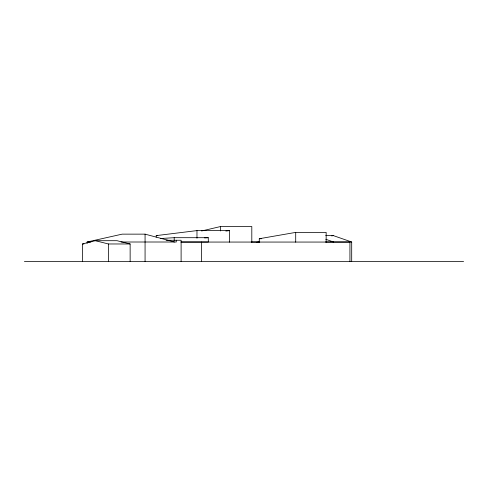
<?xml version="1.0" encoding="UTF-8"?>
<svg xmlns="http://www.w3.org/2000/svg" width="488" height="488" viewBox="0 0 488 488"><rect width="100%" height="100%" fill="white"/><g stroke="black" fill="none" stroke-linecap="round" stroke-linejoin="round"><path stroke-width="0.73" d="M331.748 235.954L333.206 235.564L351.695 242.005L351.695 261.464M82.46 261.464L82.46 243.969L95.337 240.7L117.028 240.7L130.137 243.969L130.137 261.464M201.581 230.989L220.576 226.536L251.808 226.536L251.808 242.188M87.108 243.5L87.108 242.005L122.165 234.142L145.07 234.142L174.515 242.005M259.268 242.06L259.268 238.73L295.704 232.398L326.155 232.398L326.155 242.176M156.209 237.137L156.209 235.619L196.975 230.598L229.628 230.598L229.628 242.207M225.859 231.062L229.628 230.598M256.359 242.329L259.268 242.005M160.515 238.516L174.167 237.693L208.248 237.693L208.346 242.005L181.085 242.005M204.551 237.918L208.248 237.693M325.679 235.564L333.206 235.564M156.209 235.619L157.728 235.619M259.268 238.73L261.55 238.73M166.036 240.255L181.109 240.255L181.109 261.464M87.108 242.005L90.872 242.005M120.981 242.005L176.272 242.005L176.272 240.255M251.247 242.005L259.738 242.005M325.502 242.005L351.695 242.005M181.03 242.06L349.933 242.06L349.933 261.464M82.46 243.969L83.954 243.969M95.337 240.7L108.446 243.969L130.137 243.969M24.4 261.464L463.6 261.464M325.813 239.279L333.639 242.06M174.167 237.693L174.234 240.566M295.704 232.398L295.704 242.176M220.576 226.536L220.576 230.97M201.556 242.06L201.556 261.464M196.975 230.598L196.975 238.229M145.07 234.142L145.07 261.464M108.446 243.969L108.446 261.464"/></g></svg>
